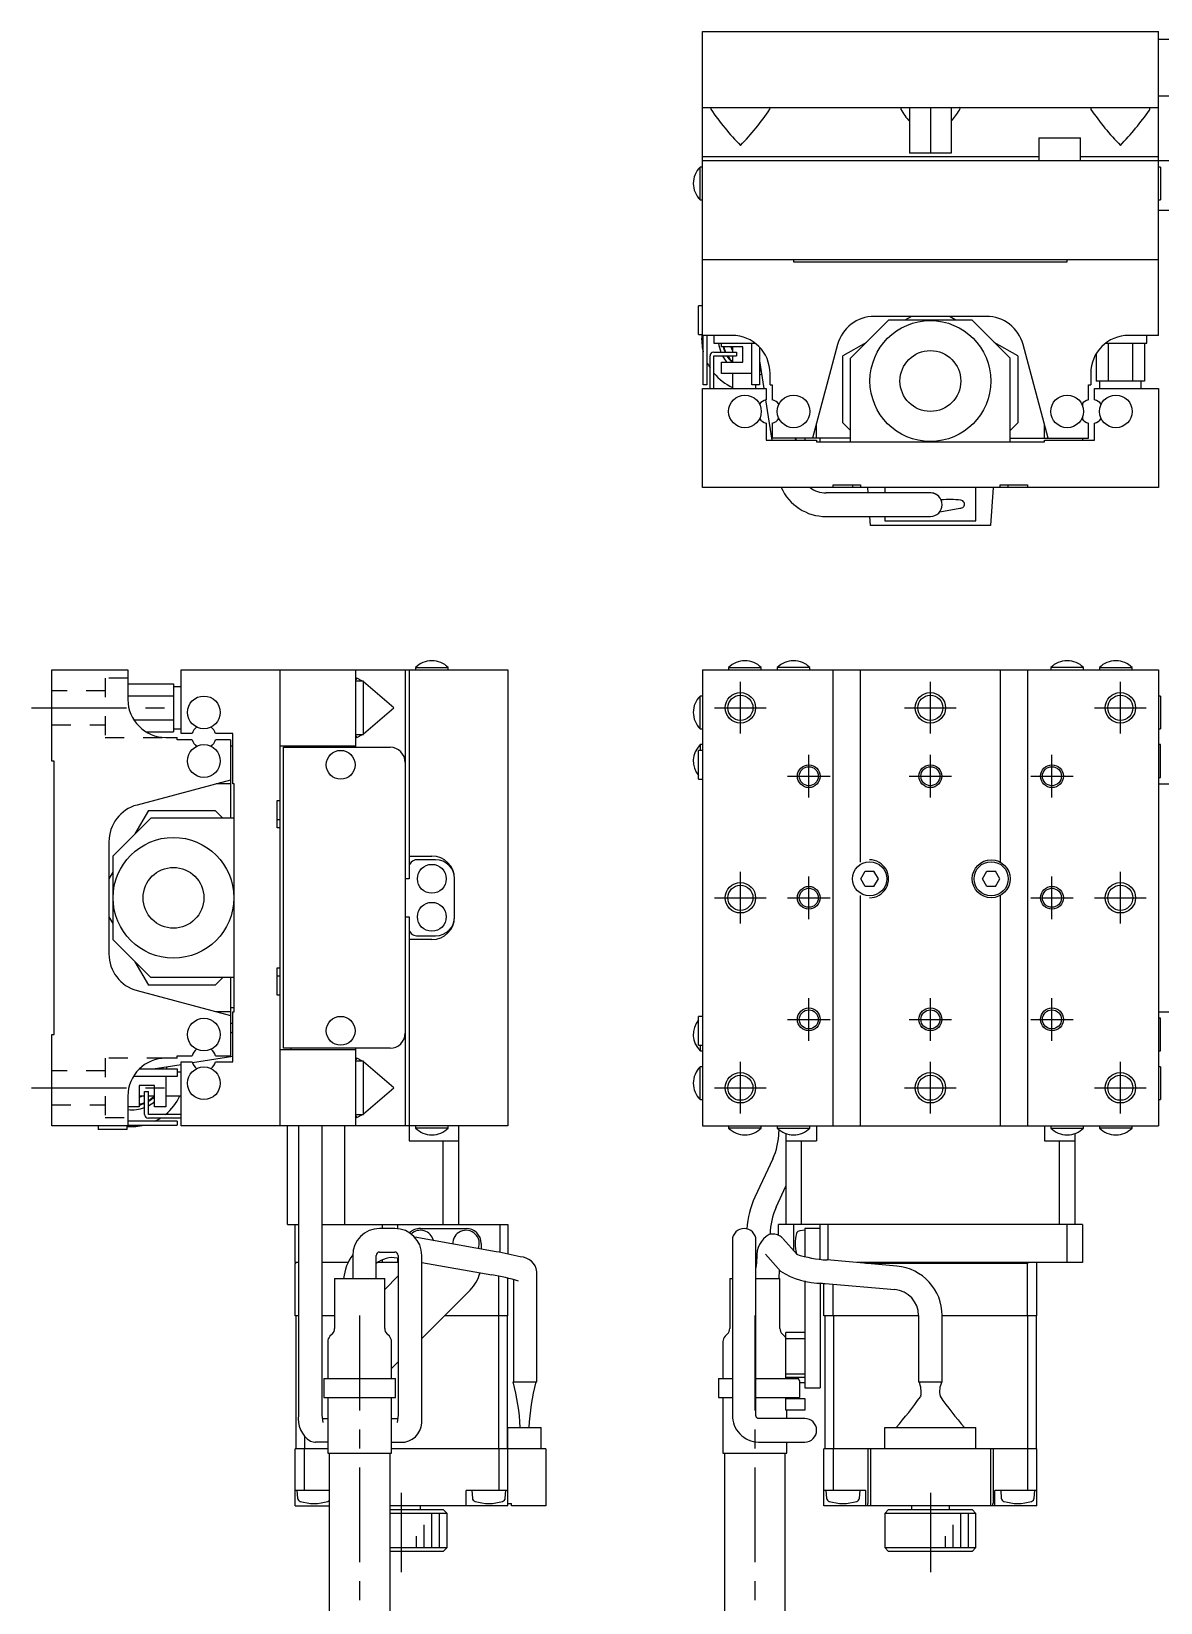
# Model space of a CAD drawing. Extents: x -257 to 411, y 17 to 424.
# Drawn here: x -256.9 to -108.3, y 217.4 to 424.2 of the extents above; entities that cross this region are included whole.
import ezdxf

# ---------------------------------------------------------------- set-up
doc = ezdxf.new("R2010")
doc.units = 0
doc.header["$LTSCALE"] = 10
doc.linetypes.add('CENTER', pattern=[2, 1.25, -0.25, 0.25, -0.25])
doc.linetypes.add('DOT', pattern=[0.5, 0.25, -0.25])
doc.layers.add('1', color=7, linetype='CONTINUOUS')

msp = doc.modelspace()

# ---------------------------------------------------------------- linework, layer by layer
at = {"layer": '1', "color": 7, "linetype": 'CONTINUOUS'}
for p, q in [((-168.556503, 424.184934), (-108.556503, 424.184934)), ((-168.556503, 384.184934), (-168.556503, 424.184934)), ((-108.556503, 384.184934), (-108.556503, 424.184934)), ((-108.556503, 423.184934), (-95.556503, 423.184934)), ((-95.556503, 415.684934), (-108.556503, 415.684934)), ((-168.556503, 414.184934), (-108.556503, 414.184934)), ((-167.298161, 414.184934), (-167.456503, 414.062412)), ((-167.456503, 414.062412), (-167.434673, 413.950855)), ((-159.656503, 414.062413), (-159.814846, 414.184934)), ((-159.683833, 413.93505), (-159.656657, 414.054498)), ((-159.656657, 414.054498), (-159.656503, 414.062413)), ((-142.298161, 414.184934), (-142.456503, 414.062417)), ((-142.456503, 414.062417), (-142.426486, 413.927749)), ((-141.306503, 414.184934), (-141.306503, 408.184934)), ((-138.556503, 414.184934), (-138.556503, 408.184934)), ((-135.806503, 414.184934), (-135.806503, 408.184934)), ((-134.656503, 414.062416), (-134.814846, 414.184934)), ((-134.727484, 413.833793), (-134.673224, 413.966798)), ((-134.673224, 413.966798), (-134.656503, 414.062416)), ((-117.298161, 414.184934), (-117.456503, 414.062417)), ((-117.456503, 414.062417), (-117.426365, 413.927454)), ((-109.656503, 414.062416), (-109.814846, 414.184934)), ((-109.727484, 413.833793), (-109.673224, 413.966798)), ((-109.673224, 413.966798), (-109.656503, 414.062416)), ((-124.306503, 410.184935), (-118.806503, 410.184935)), ((-124.306503, 410.184935), (-124.306503, 407.184935)), ((-118.806503, 407.184935), (-118.806503, 410.184935)), ((-124.306503, 407.684934), (-168.556503, 407.684934)), ((-135.806503, 408.184934), (-141.306503, 408.184934)), ((-108.556503, 407.684934), (-118.806503, 407.684934)), ((-168.848751, 402.034935), (-168.848751, 406.334935)), ((-168.556503, 406.334935), (-168.848751, 406.334935)), ((-168.556503, 407.184934), (-106.556503, 407.184934)), ((-108.264256, 406.334935), (-108.556503, 406.334935)), ((-108.264256, 406.334935), (-108.264256, 402.034935)), ((-168.848751, 402.034935), (-168.556503, 402.034935)), ((-108.556503, 402.034935), (-108.264256, 402.034935)), ((-108.556503, 400.684934), (-95.556503, 400.684934)), ((-168.556503, 394.18503), (-108.556503, 394.18491)), ((-156.556503, 394.184934), (-156.556503, 393.884934)), ((-156.556503, 393.884934), (-120.556503, 393.884934)), ((-120.556503, 393.884934), (-120.556503, 394.184934)), ((-169.056503, 384.284934), (-169.056503, 388.084934)), ((-168.556503, 388.084934), (-169.056503, 388.084934)), ((-131.180325, 386.684934), (-145.932681, 386.684934)), ((-141.056503, 386.684934), (-141.922529, 386.184934)), ((-135.190478, 386.184934), (-136.056503, 386.684934)), ((-144.056503, 386.184934), (-149.056503, 381.184934)), ((-133.056503, 386.184934), (-144.056503, 386.184934)), ((-128.056503, 381.184934), (-133.056503, 386.184934)), ((-169.056503, 384.284934), (-168.556503, 384.284934)), ((-164.656503, 384.184934), (-168.556503, 384.184934)), ((-168.456503, 377.684934), (-168.456503, 384.184934)), ((-167.956503, 384.184934), (-167.956503, 377.684934)), ((-167.056503, 384.184934), (-167.056503, 383.184934)), ((-167.056503, 383.184934), (-161.656503, 383.184934)), ((-166.056503, 382.684934), (-166.056503, 383.184934)), ((-163.256503, 382.684934), (-166.056503, 382.684934)), ((-164.612071, 382.684934), (-164.612071, 381.984934)), ((-163.256503, 380.684934), (-163.256503, 382.684934)), ((-162.056503, 377.684934), (-162.056503, 383.184934)), ((-161.056503, 382.654804), (-161.056503, 377.684934)), ((-150.76231, 382.979029), (-154.056503, 370.684934)), ((-146.971567, 383.269871), (-150.056503, 381.488782)), ((-127.056503, 381.488782), (-130.14144, 383.269871)), ((-123.056503, 370.684934), (-126.350696, 382.979029)), ((-115.456503, 383.184934), (-110.056503, 383.184934)), ((-115.144217, 383.184934), (-115.144217, 378.184934)), ((-108.556503, 384.184934), (-112.456503, 384.184934)), ((-111.96879, 383.184934), (-111.96879, 378.184934)), ((-110.381077, 383.184934), (-110.381077, 378.184934)), ((-110.056503, 383.184934), (-110.056503, 384.184934)), ((-167.556503, 377.184934), (-167.556503, 381.484934)), ((-167.056503, 381.984934), (-164.056503, 381.984934)), ((-167.056503, 381.484934), (-164.056503, 381.484934)), ((-167.056503, 377.184934), (-167.056503, 381.484934)), ((-166.056503, 379.184934), (-166.056503, 380.684934)), ((-166.056503, 380.684934), (-163.256503, 380.684934)), ((-164.612071, 381.484934), (-164.612071, 380.684934)), ((-164.056503, 381.984934), (-164.056503, 381.484934)), ((-161.056504, 380.845977), (-160.476651, 377.184934)), ((-150.056503, 372.684934), (-150.056503, 381.488782)), ((-149.056503, 370.184934), (-149.056503, 381.184934)), ((-128.056503, 370.184934), (-128.056503, 381.184934)), ((-127.056503, 381.488782), (-127.056503, 372.684934)), ((-116.73193, 381.775875), (-116.73193, 378.184934)), ((-162.056503, 379.184934), (-166.056503, 379.184934)), ((-164.612071, 379.184934), (-164.612071, 377.184934)), ((-159.656503, 377.684934), (-159.656503, 379.184934)), ((-117.456503, 379.184934), (-117.456503, 377.684934)), ((-168.556503, 377.184934), (-160.156503, 377.184934)), ((-168.556503, 364.184934), (-168.556503, 377.184934)), ((-167.956503, 377.684934), (-168.456503, 377.684934)), ((-161.056503, 377.684934), (-162.056503, 377.684934)), ((-161.512071, 377.184934), (-161.512071, 377.684934)), ((-160.156503, 377.184934), (-160.156503, 375.721214)), ((-159.656503, 377.684934), (-159.356503, 377.684934)), ((-159.356503, 377.684934), (-159.356503, 375.721214)), ((-117.756503, 377.684934), (-117.456503, 377.684934)), ((-117.756503, 375.721214), (-117.756503, 377.684934)), ((-116.956503, 377.184934), (-108.556503, 377.184935)), ((-116.956503, 375.721214), (-116.956503, 377.184934)), ((-110.381077, 378.184934), (-116.73193, 378.184934)), ((-116.306503, 378.184934), (-116.306503, 377.184934)), ((-110.806503, 377.184934), (-110.806503, 378.184934)), ((-108.556503, 377.184935), (-108.556503, 364.184935)), ((-160.24094, 375.696713), (-159.399637, 370.384934)), ((-118.556503, 375.22424), (-118.556503, 374.973921)), ((-160.156503, 372.648654), (-160.156503, 370.384934)), ((-159.356503, 372.648654), (-159.356503, 370.684934)), ((-153.556503, 370.684934), (-153.556503, 372.55096)), ((-150.056503, 372.684934), (-149.056503, 371.684934)), ((-128.056503, 371.684934), (-127.056503, 372.684934)), ((-123.556503, 370.684934), (-123.556503, 372.55096)), ((-118.556503, 373.395947), (-118.556503, 373.145629)), ((-117.756503, 370.684934), (-117.756503, 372.648654)), ((-116.956503, 370.384934), (-116.956503, 372.648654)), ((-160.156503, 370.384934), (-153.556503, 370.384934)), ((-149.056503, 370.684934), (-159.356503, 370.684934)), ((-156.28426, 370.531821), (-156.30851, 370.684934)), ((-155.056503, 370.684934), (-155.056503, 370.384934)), ((-153.556503, 370.384934), (-153.556503, 370.184934)), ((-153.556503, 370.184934), (-123.556503, 370.184934)), ((-153.056503, 370.184934), (-153.056503, 370.684934)), ((-128.056503, 370.684934), (-117.756503, 370.684934)), ((-123.556503, 370.184934), (-123.556503, 370.384934)), ((-123.556503, 370.384934), (-116.956503, 370.384934)), ((-118.556503, 370.684934), (-118.556503, 370.384934)), ((-108.556503, 364.184934), (-168.556503, 364.184934)), ((-151.356503, 364.534934), (-147.756503, 364.534934)), ((-151.356503, 364.184934), (-151.356503, 364.534934)), ((-148.806503, 364.534934), (-148.806503, 364.184934)), ((-147.756503, 364.534934), (-147.756503, 364.184934)), ((-146.755806, 363.459934), (-146.806503, 364.184934)), ((-144.556503, 364.184934), (-144.556503, 363.459934)), ((-132.556503, 359.784934), (-132.556503, 364.184934)), ((-130.306503, 364.184934), (-130.656137, 359.184934)), ((-129.356503, 364.534934), (-125.756503, 364.534934)), ((-129.356503, 364.184934), (-129.356503, 364.534934)), ((-128.306503, 364.184934), (-128.306503, 364.534934)), ((-125.756503, 364.534934), (-125.756503, 364.184934)), ((-138.556503, 363.459934), (-152.286709, 363.459934)), ((-152.286709, 360.359934), (-138.556503, 360.359934)), ((-146.456869, 359.184934), (-146.539033, 360.359934)), ((-144.556503, 360.359934), (-144.556503, 359.784934)), ((-144.556503, 359.784934), (-132.556503, 359.784934)), ((-137.324695, 360.976555), (-134.668094, 361.465334)), ((-130.656137, 359.184934), (-146.456869, 359.184934)), ((-254.15919, 328.182681), (-254.15919, 340.182681)), ((-254.15919, 340.182681), (-244.15919, 340.182681)), ((-244.15919, 340.182681), (-244.15919, 336.282681)), ((-237.15919, 340.182681), (-194.15919, 340.182684)), ((-237.15919, 331.782681), (-237.15919, 340.182681)), ((-224.15919, 340.182682), (-224.15919, 280.182682)), ((-214.15919, 329.982682), (-214.15919, 340.182682)), ((-214.036667, 339.082682), (-214.15919, 338.924339)), ((-213.287867, 338.682769), (-214.036667, 339.082682)), ((-207.65919, 340.182682), (-207.65919, 280.182682)), ((-207.15919, 340.182682), (-207.15919, 312.682682)), ((-206.30919, 340.474929), (-202.00919, 340.474929)), ((-206.30919, 340.474929), (-206.30919, 340.182682)), ((-202.00919, 340.182682), (-202.00919, 340.474929)), ((-194.15919, 340.182682), (-194.15919, 280.182682)), ((-168.556503, 340.182682), (-108.556503, 340.182682)), ((-168.556503, 340.182682), (-168.556503, 280.182682)), ((-165.106503, 340.474929), (-165.106503, 340.182682)), ((-165.106503, 340.474929), (-160.806503, 340.474929)), ((-160.806503, 340.182682), (-160.806503, 340.474929)), ((-158.706503, 340.474929), (-158.706503, 340.182682)), ((-154.406503, 340.474929), (-158.706503, 340.474929)), ((-154.406503, 340.182682), (-154.406503, 340.474929)), ((-151.356503, 280.182682), (-151.356503, 340.182682)), ((-147.756503, 314.875853), (-147.756503, 340.182682)), ((-129.356503, 340.182682), (-129.356503, 314.875853)), ((-125.756503, 340.182682), (-125.756503, 280.182682)), ((-122.706503, 340.474929), (-122.706503, 340.182682)), ((-118.406503, 340.474929), (-122.706503, 340.474929)), ((-118.406503, 340.182682), (-118.406503, 340.474929)), ((-116.306503, 340.474929), (-116.306503, 340.182682)), ((-116.306503, 340.474929), (-112.006503, 340.474929)), ((-112.006503, 340.182682), (-112.006503, 340.474929)), ((-108.556503, 340.182682), (-108.556503, 280.182682)), ((-244.15919, 338.358108), (-238.15919, 338.358108)), ((-238.15919, 338.358108), (-238.15919, 332.007255)), ((-237.15919, 337.932681), (-238.15919, 337.932681)), ((-213.15919, 338.682682), (-214.15919, 338.682682)), ((-209.15919, 335.182682), (-213.15952, 338.588805)), ((-213.15919, 331.682682), (-213.15919, 338.682682)), ((-244.15919, 336.770395), (-238.15919, 336.770395)), ((-213.159428, 331.776627), (-209.15919, 335.182682)), ((-168.556503, 336.732682), (-168.848751, 336.732682)), ((-168.848751, 332.432682), (-168.848751, 336.732682)), ((-108.264256, 336.732682), (-108.556503, 336.732682)), ((-108.264256, 336.732682), (-108.264256, 332.432682)), ((-243.375136, 333.594968), (-238.15919, 333.594968)), ((-241.750131, 332.007255), (-238.15919, 332.007255)), ((-239.15919, 331.282681), (-237.65919, 331.282681)), ((-238.15919, 332.432681), (-237.15919, 332.432681)), ((-237.65919, 330.982681), (-237.65919, 331.282681)), ((-235.69547, 330.982681), (-237.65919, 330.982681)), ((-235.69547, 331.782682), (-237.15919, 331.782681)), ((-230.35919, 331.782682), (-232.62291, 331.782682)), ((-230.65919, 330.982681), (-232.62291, 330.982681)), ((-230.65919, 330.982681), (-230.65919, 320.682682)), ((-230.35919, 325.182682), (-230.35919, 331.782682)), ((-214.15919, 331.682682), (-213.15919, 331.682682)), ((-214.15919, 331.441024), (-214.036668, 331.282682)), ((-214.036668, 331.282682), (-213.287759, 331.682672)), ((-168.848751, 332.432682), (-168.556503, 332.432682)), ((-108.556503, 332.432682), (-108.264256, 332.432682)), ((-235.198496, 330.182681), (-234.948177, 330.182681)), ((-233.370203, 330.182681), (-233.119885, 330.182681)), ((-230.65919, 330.182681), (-230.35919, 330.182681)), ((-224.15919, 330.182682), (-214.15919, 330.182682)), ((-223.65919, 290.382682), (-223.65919, 329.982682)), ((-223.65919, 329.982682), (-209.65919, 329.982682)), ((-222.65919, 329.982682), (-222.65919, 330.182682)), ((-169.056503, 325.782682), (-169.056503, 329.582682)), ((-168.556503, 329.582682), (-169.056503, 329.582682)), ((-168.848751, 330.332681), (-168.848751, 329.582682)), ((-168.556503, 330.332681), (-168.848751, 330.332681)), ((-108.264256, 330.332681), (-108.556503, 330.332681)), ((-108.264256, 326.032681), (-108.264256, 330.332681)), ((-253.85919, 328.182681), (-254.15919, 328.182681)), ((-253.85919, 292.182681), (-253.85919, 328.182681)), ((-230.65919, 325.682681), (-242.953285, 322.388489)), ((-230.65919, 325.182681), (-232.525216, 325.182681)), ((-230.15919, 325.182682), (-230.35919, 325.182682)), ((-230.15919, 295.182682), (-230.15919, 325.182682)), ((-169.056503, 325.782682), (-168.556503, 325.782682)), ((-108.556503, 326.032681), (-108.264256, 326.032681)), ((-108.556503, 325.182681), (-106.556503, 325.182681)), ((-224.50919, 322.982682), (-224.15919, 322.982682)), ((-224.50919, 319.382682), (-224.50919, 322.982682)), ((-241.15919, 320.682681), (-246.15919, 315.682681)), ((-241.463038, 321.682681), (-243.244127, 318.597745)), ((-241.463038, 321.682681), (-232.65919, 321.682681)), ((-230.15919, 320.682682), (-241.15919, 320.682681)), ((-231.65919, 320.682682), (-232.65919, 321.682681)), ((-224.15919, 320.432682), (-224.50919, 320.432682)), ((-224.15919, 319.382682), (-224.50919, 319.382682)), ((-246.65919, 317.558859), (-246.65919, 302.806504)), ((-246.15919, 315.682681), (-246.15919, 304.682681)), ((-207.15919, 315.682682), (-204.15919, 315.682682)), ((-203.65919, 315.182682), (-206.15919, 315.182682)), ((-246.15919, 313.548707), (-246.65919, 312.682681)), ((-207.15919, 312.682682), (-207.65919, 312.682682)), ((-201.15919, 307.682682), (-201.15919, 312.682682)), ((-147.711204, 312.682682), (-147.133853, 313.682682)), ((-147.133853, 311.682682), (-147.711204, 312.682682)), ((-147.133853, 313.682682), (-145.979153, 313.682682)), ((-145.401803, 312.682682), (-145.979153, 313.682682)), ((-145.979153, 311.682682), (-145.401803, 312.682682)), ((-131.711204, 312.682682), (-131.133853, 313.682682)), ((-131.133853, 311.682682), (-131.711204, 312.682682)), ((-131.133853, 313.682682), (-129.979153, 313.682682)), ((-129.401803, 312.682682), (-129.979153, 313.682682)), ((-129.979153, 311.682682), (-129.401803, 312.682682)), ((-147.756503, 280.182682), (-147.756503, 310.48951)), ((-145.979153, 311.682682), (-147.133853, 311.682682)), ((-129.979153, 311.682682), (-131.133853, 311.682682)), ((-129.356503, 310.48951), (-129.356503, 280.182682)), ((-246.65919, 307.682681), (-246.15919, 306.816656)), ((-207.65919, 307.682682), (-207.15919, 307.682682)), ((-207.15919, 307.682682), (-207.15919, 278.182682)), ((-246.15919, 304.682681), (-241.15919, 299.682681)), ((-204.15919, 304.682682), (-207.15919, 304.682682)), ((-206.15919, 305.182682), (-203.65919, 305.182682)), ((-243.244127, 301.767618), (-241.463038, 298.682681)), ((-224.50919, 300.982682), (-224.15919, 300.982682)), ((-224.50919, 297.382682), (-224.50919, 300.982682)), ((-224.50919, 299.932682), (-224.15919, 299.932682)), ((-242.953285, 297.976874), (-230.65919, 294.682681)), ((-232.65919, 298.682681), (-241.463038, 298.682681)), ((-230.15919, 299.682682), (-241.15919, 299.682681)), ((-232.65919, 298.682681), (-231.65919, 299.682682)), ((-230.65919, 299.682682), (-230.65919, 289.382681)), ((-230.15919, 295.682681), (-230.65919, 295.682681)), ((-224.15919, 297.382682), (-224.50919, 297.382682)), ((-230.65919, 295.182681), (-232.525216, 295.182681)), ((-230.65919, 293.682681), (-230.35919, 293.682681)), ((-230.35919, 288.582682), (-230.35919, 295.182682)), ((-230.35919, 295.182682), (-230.15919, 295.182682)), ((-169.056503, 290.782682), (-169.056503, 294.582682)), ((-168.556503, 294.582682), (-169.056503, 294.582682)), ((-108.556503, 295.182681), (-106.556503, 295.182681)), ((-108.264256, 294.332681), (-108.556503, 294.332681)), ((-108.264256, 290.032681), (-108.264256, 294.332681)), ((-254.15919, 280.182681), (-254.15919, 292.182681)), ((-254.15919, 292.182681), (-253.85919, 292.182681)), ((-230.506077, 292.454925), (-230.65919, 292.430675)), ((-214.15919, 290.182682), (-224.15919, 290.182682)), ((-209.65919, 290.382682), (-223.65919, 290.382682)), ((-222.65919, 290.182682), (-222.65919, 290.382682)), ((-214.15919, 280.182682), (-214.15919, 290.382682)), ((-169.056503, 290.782682), (-168.556503, 290.782682)), ((-168.848751, 290.782682), (-168.848751, 290.032681)), ((-168.848751, 290.032681), (-168.556503, 290.032681)), ((-108.556503, 290.032681), (-108.264256, 290.032681)), ((-242.62906, 287.682682), (-237.65919, 287.682682)), ((-240.820233, 287.682682), (-237.15919, 288.262533)), ((-237.65919, 289.082681), (-239.15919, 289.082681)), ((-237.65919, 289.382681), (-235.69547, 289.382681)), ((-237.65919, 289.082681), (-237.65919, 289.382681)), ((-237.65919, 287.682681), (-237.65919, 286.682681)), ((-237.15919, 288.582681), (-235.69547, 288.582682)), ((-237.15919, 280.182681), (-237.15919, 288.582681)), ((-235.670969, 288.498245), (-230.35919, 289.339548)), ((-232.62291, 289.382681), (-230.65919, 289.382681)), ((-232.62291, 288.582682), (-230.35919, 288.582682)), ((-214.036672, 289.082682), (-214.15919, 288.924339)), ((-213.15919, 288.682682), (-214.15919, 288.682682)), ((-213.288013, 288.682873), (-214.036672, 289.082682)), ((-209.15919, 285.182682), (-213.15944, 288.588745)), ((-213.15919, 281.682682), (-213.15919, 288.682682)), ((-168.556503, 287.932682), (-168.848751, 287.932682)), ((-168.848751, 283.632682), (-168.848751, 287.932682)), ((-108.264256, 287.932682), (-108.556503, 287.932682)), ((-108.264256, 287.932682), (-108.264256, 283.632682)), ((-237.65919, 286.682681), (-243.429977, 286.682681)), ((-240.65919, 285.482681), (-242.65919, 285.482681)), ((-242.65919, 285.482681), (-242.65919, 282.682681)), ((-240.65919, 282.682681), (-240.65919, 285.482681)), ((-239.15919, 286.682681), (-239.15919, 282.682681)), ((-237.15919, 287.227114), (-237.65919, 287.227114)), ((-244.15919, 284.082681), (-244.15919, 280.182681)), ((-242.65919, 284.127114), (-241.95919, 284.127114)), ((-241.95919, 284.682681), (-241.45919, 284.682681)), ((-241.95919, 281.682681), (-241.95919, 284.682681)), ((-241.45919, 281.682681), (-241.45919, 284.682681)), ((-241.45919, 284.127114), (-240.65919, 284.127114)), ((-239.15919, 284.127114), (-237.15919, 284.127114)), ((-213.159409, 281.776641), (-209.15919, 285.182682)), ((-168.848751, 283.632682), (-168.556503, 283.632682)), ((-108.556503, 283.632682), (-108.264256, 283.632682)), ((-242.65919, 282.682681), (-244.15919, 282.682681)), ((-237.15919, 281.682681), (-241.45919, 281.682681)), ((-237.15919, 281.182681), (-241.45919, 281.182681)), ((-239.15919, 282.682681), (-240.65919, 282.682681)), ((-214.15919, 281.682682), (-213.15919, 281.682682)), ((-214.15919, 281.441024), (-214.036672, 281.282682)), ((-214.036672, 281.282682), (-213.287985, 281.68251)), ((-244.15919, 280.182681), (-254.15919, 280.182681)), ((-248.05919, 280.182681), (-248.05919, 279.682681)), ((-244.25919, 279.682681), (-248.05919, 279.682681)), ((-244.25919, 279.682681), (-244.25919, 280.182681)), ((-237.65919, 280.782681), (-244.15919, 280.782681)), ((-244.15919, 280.282681), (-237.65919, 280.282681)), ((-237.65919, 280.782681), (-237.65919, 280.282681)), ((-194.15919, 280.182684), (-237.15919, 280.182681)), ((-223.15919, 267.182682), (-223.15919, 280.182682)), ((-221.70919, 280.182682), (-221.70919, 242.119604)), ((-218.60919, 242.119604), (-218.60919, 280.182682)), ((-215.65919, 280.182682), (-215.65919, 267.182682)), ((-206.30919, 280.182682), (-206.30919, 279.890434)), ((-202.00919, 279.890434), (-206.30919, 279.890434)), ((-202.00919, 279.890434), (-202.00919, 280.182682)), ((-200.65919, 280.182682), (-200.65919, 267.182682)), ((-168.556503, 280.182682), (-108.556503, 280.182682)), ((-165.106503, 280.182682), (-165.106503, 279.890434)), ((-160.806503, 279.890434), (-165.106503, 279.890434)), ((-160.806503, 279.890434), (-160.806503, 280.182682)), ((-158.706503, 280.182682), (-158.706503, 279.890434)), ((-158.706503, 279.890434), (-154.406503, 279.890434)), ((-158.506503, 279.702879), (-158.506503, 279.399628)), ((-157.556503, 279.154255), (-157.556503, 267.182682)), ((-154.406503, 279.890434), (-154.406503, 280.182682)), ((-153.556503, 280.182682), (-153.556503, 278.182682)), ((-123.556503, 280.182682), (-123.556503, 278.182682)), ((-122.706503, 280.182682), (-122.706503, 279.890434)), ((-122.706503, 279.890434), (-118.406503, 279.890434)), ((-119.556503, 279.154255), (-119.556503, 267.182682)), ((-118.406503, 279.890434), (-118.406503, 280.182682)), ((-116.306503, 280.182682), (-116.306503, 279.890434)), ((-112.006503, 279.890434), (-116.306503, 279.890434)), ((-112.006503, 279.890434), (-112.006503, 280.182682)), ((-207.15919, 278.182682), (-200.65919, 278.182682)), ((-202.65919, 267.182682), (-202.65919, 278.182682)), ((-157.556503, 278.182682), (-153.556503, 278.182682)), ((-155.556503, 278.182682), (-155.556503, 267.182682)), ((-123.556503, 278.182682), (-119.556503, 278.182682)), ((-121.556503, 267.182682), (-121.556503, 278.182682)), ((-159.298203, 275.828504), (-161.650541, 270.783898)), ((-158.840987, 269.473781), (-157.556503, 272.228365)), ((-223.15919, 267.182682), (-221.70919, 267.182682)), ((-222.15919, 262.182682), (-222.15919, 267.182682)), ((-218.60919, 267.182682), (-194.15919, 267.182682)), ((-210.65919, 266.669604), (-210.65919, 267.182682)), ((-208.65919, 267.182682), (-208.65919, 266.650301)), ((-195.15919, 263.507646), (-195.15919, 267.182682)), ((-194.15919, 267.182682), (-194.15919, 263.308121)), ((-158.556503, 265.786316), (-158.556503, 267.182682)), ((-118.556503, 267.182682), (-158.556503, 267.182682)), ((-156.556503, 267.182682), (-156.556503, 263.764255)), ((-153.056503, 262.621583), (-153.056503, 267.182682)), ((-152.056503, 267.182682), (-152.056503, 262.519699)), ((-120.556503, 262.182682), (-120.556503, 267.182682)), ((-118.556503, 267.182682), (-118.556503, 262.182682)), ((-209.028888, 266.669604), (-211.028888, 266.669604)), ((-195.713926, 263.609695), (-206.413241, 265.519789)), ((-205.65919, 266.682682), (-199.65919, 266.682682)), ((-197.65919, 264.682682), (-197.65919, 263.956973)), ((-164.612071, 265.119604), (-164.612071, 242.119604)), ((-161.512071, 242.119604), (-161.512071, 265.119604)), ((-159.589363, 265.901685), (-159.762659, 265.855993)), ((-159.632686, 265.891483), (-159.632686, 265.902657)), ((-159.410349, 265.928841), (-159.589363, 265.901685)), ((-159.227571, 265.936486), (-159.410349, 265.928841)), ((-159.04312, 265.923887), (-159.227571, 265.936486)), ((-158.859284, 265.890591), (-159.04312, 265.923887)), ((-158.678597, 265.836523), (-158.859284, 265.890591)), ((-158.503785, 265.762127), (-158.678597, 265.836523)), ((-158.337691, 265.668537), (-158.503785, 265.762127)), ((-158.19841, 265.569867), (-158.337691, 265.668537)), ((-158.069108, 265.45841), (-158.19841, 265.569867)), ((-157.990142, 265.379073), (-158.069108, 265.45841)), ((-157.953878, 265.339323), (-157.978126, 265.366147)), ((-156.096799, 263.246094), (-157.953878, 265.339323)), ((-155.056503, 266.432682), (-155.739291, 266.372945)), ((-153.056503, 266.682682), (-155.056503, 266.682682)), ((-155.056503, 266.682682), (-155.056503, 262.94832)), ((-214.578888, 263.119604), (-214.578888, 260.096895)), ((-211.478888, 260.096895), (-211.478888, 263.119604)), ((-211.028888, 263.569604), (-209.028888, 263.569604)), ((-208.732316, 262.784789), (-208.578888, 262.757398)), ((-208.65919, 262.771734), (-208.65919, 262.182682)), ((-208.578888, 263.119604), (-208.578888, 242.119604)), ((-205.478888, 242.119604), (-205.478888, 263.119604)), ((-160.272809, 263.282005), (-158.297189, 261.05516)), ((-222.05919, 262.182682), (-222.15919, 262.082682)), ((-221.70919, 262.182682), (-222.15919, 262.182682)), ((-222.15919, 255.182682), (-222.15919, 262.082682)), ((-215.18311, 262.182682), (-218.60919, 262.182682)), ((-208.578888, 262.182682), (-211.301522, 262.182682)), ((-210.65919, 262.182682), (-210.65919, 262.553434)), ((-205.478888, 262.203971), (-196.258739, 260.557945)), ((-190.33419, 246.482682), (-190.33419, 260.983919)), ((-158.472993, 260.097005), (-158.425057, 261.199612)), ((-142.985633, 261.726101), (-152.151617, 262.528021)), ((-118.556503, 262.182682), (-148.204373, 262.182682)), ((-125.756503, 262.082682), (-147.061368, 262.082682)), ((-125.656503, 262.182682), (-125.756503, 262.082682)), ((-125.756503, 255.182682), (-125.756503, 262.082682)), ((-124.556503, 255.182682), (-124.556503, 262.182682)), ((-216.95919, 260.096895), (-210.35919, 260.096895)), ((-216.95919, 260.096895), (-216.95919, 253.511109)), ((-210.35919, 258.639536), (-208.578888, 260.419838)), ((-210.35919, 253.511109), (-210.35919, 260.096895)), ((-199.123656, 258.561361), (-205.478888, 252.206129)), ((-195.35919, 255.182682), (-195.35919, 260.389177)), ((-194.15919, 255.182682), (-194.15919, 260.133793)), ((-193.43419, 259.954157), (-193.43419, 246.482682)), ((-164.956503, 260.096895), (-164.612071, 260.096895)), ((-164.956503, 260.096895), (-164.956503, 253.511109)), ((-161.512071, 260.096895), (-158.356503, 260.096895)), ((-158.356503, 253.511109), (-158.356503, 260.096895)), ((-155.056503, 259.786823), (-155.056503, 245.682682)), ((-153.056503, 259.500856), (-153.056503, 245.682682)), ((-152.767473, 259.471926), (-152.494698, 259.446278)), ((-152.556503, 255.182682), (-152.556503, 259.452089)), ((-152.494698, 259.446278), (-152.4218, 259.439817)), ((-152.4218, 259.439817), (-143.255816, 258.637897)), ((-151.356503, 255.182682), (-151.356503, 259.346616)), ((-221.70919, 255.182682), (-222.15919, 255.182682)), ((-222.05919, 255.182682), (-222.05919, 237.682682)), ((-216.95919, 255.182682), (-218.60919, 255.182682)), ((-194.15919, 255.182682), (-202.502336, 255.182682)), ((-195.400611, 255.182682), (-195.400611, 237.682682)), ((-194.25919, 255.182682), (-194.25919, 237.682682)), ((-140.106503, 255.182682), (-152.556503, 255.182682)), ((-152.456503, 255.182682), (-152.456503, 237.682682)), ((-151.315082, 255.182682), (-151.315082, 237.682682)), ((-140.106503, 255.201026), (-140.106503, 246.482682)), ((-137.006503, 246.482682), (-137.006503, 255.201026)), ((-124.556503, 255.182682), (-137.006503, 255.182682)), ((-125.797925, 255.182682), (-125.797925, 237.682682)), ((-124.656503, 255.182682), (-124.656503, 237.682682)), ((-217.252083, 252.804002), (-217.566297, 252.489788)), ((-209.752083, 252.489788), (-210.066297, 252.804002)), ((-165.249397, 252.804002), (-165.56361, 252.489788)), ((-157.749397, 252.489788), (-158.06361, 252.804002)), ((-155.056503, 252.982682), (-157.556503, 252.982682)), ((-157.556503, 246.932682), (-157.556503, 252.982682)), ((-217.85919, 251.782682), (-217.85919, 246.932682)), ((-209.45919, 246.932682), (-209.45919, 251.782682)), ((-165.856503, 251.782682), (-165.856503, 246.932682)), ((-155.056503, 252.165437), (-157.556503, 252.165437)), ((-208.578888, 249.106129), (-209.45919, 248.225827)), ((-218.35919, 246.932682), (-208.95919, 246.932682)), ((-218.35919, 246.932682), (-218.35919, 244.432682)), ((-208.95919, 244.432682), (-208.95919, 246.932682)), ((-193.45919, 246.482682), (-190.33419, 246.482682)), ((-166.456503, 246.932682), (-164.612071, 246.932682)), ((-166.456503, 246.932682), (-166.456503, 244.432682)), ((-161.512071, 246.932682), (-155.901779, 246.932682)), ((-155.056503, 247.498003), (-157.556503, 247.498003)), ((-155.056503, 247.082682), (-157.556503, 247.082682)), ((-157.486503, 246.932682), (-157.486503, 247.082682)), ((-155.786503, 246.627557), (-155.901779, 246.932682)), ((-155.786503, 246.627557), (-155.786503, 244.432682)), ((-155.786503, 246.382682), (-155.056503, 246.382682)), ((-140.106503, 246.482682), (-137.006503, 246.482682)), ((-218.35919, 244.432682), (-208.95919, 244.432682)), ((-217.85919, 244.432682), (-217.85919, 237.096895)), ((-209.45919, 237.096895), (-209.45919, 244.432682)), ((-166.456503, 244.432682), (-164.612071, 244.432682)), ((-165.856503, 244.432682), (-165.856503, 237.096895)), ((-161.512071, 244.432682), (-155.786503, 244.432682)), ((-157.556503, 242.782682), (-157.556503, 244.432682)), ((-157.556503, 244.282682), (-155.056503, 244.282682)), ((-157.486503, 244.282682), (-157.486503, 244.432682)), ((-156.286503, 244.432682), (-156.286503, 244.282682)), ((-155.056503, 245.682682), (-153.056503, 245.682682)), ((-155.056503, 244.282682), (-155.056503, 242.782682)), ((-139.816269, 244.628923), (-139.85581, 244.536417)), ((-218.474732, 241.16152), (-218.60919, 242.119604)), ((-208.578888, 242.119604), (-208.713345, 241.16152)), ((-161.512048, 242.114406), (-161.512071, 242.119604)), ((-161.511671, 242.098104), (-161.512048, 242.114406)), ((-161.510772, 242.080872), (-161.511671, 242.098104)), ((-161.509355, 242.063653), (-161.510772, 242.080872)), ((-161.507418, 242.046459), (-161.509355, 242.063653)), ((-161.504957, 242.029305), (-161.507418, 242.046459)), ((-161.501968, 242.012206), (-161.504957, 242.029305)), ((-161.498447, 241.995175), (-161.501968, 242.012206)), ((-161.494389, 241.978229), (-161.498447, 241.995175)), ((-161.489787, 241.961381), (-161.494389, 241.978229)), ((-161.484635, 241.944647), (-161.489787, 241.961381)), ((-161.478924, 241.928043), (-161.484635, 241.944647)), ((-161.472646, 241.911585), (-161.478924, 241.928043)), ((-161.46579, 241.895291), (-161.472646, 241.911585)), ((-161.458342, 241.879177), (-161.46579, 241.895291)), ((-155.056503, 242.782682), (-157.556503, 242.782682)), ((-157.456503, 241.669604), (-157.456503, 242.782682)), ((-218.58477, 241.669604), (-217.85919, 241.669604)), ((-209.45919, 241.669604), (-208.601114, 241.669604)), ((-194.15919, 240.482682), (-189.75919, 240.482682)), ((-194.15919, 230.182682), (-194.15919, 240.482682)), ((-189.75919, 237.682682), (-189.75919, 240.482682)), ((-161.450289, 241.863263), (-161.458342, 241.879177)), ((-161.44161, 241.847568), (-161.450289, 241.863263)), ((-161.432286, 241.832113), (-161.44161, 241.847568)), ((-161.42229, 241.816918), (-161.432286, 241.832113)), ((-161.411587, 241.802009), (-161.42229, 241.816918)), ((-161.400138, 241.78741), (-161.411587, 241.802009)), ((-161.387888, 241.773148), (-161.400138, 241.78741)), ((-161.37481, 241.759299), (-161.387888, 241.773148)), ((-161.362339, 241.747283), (-161.37481, 241.759299)), ((-161.349139, 241.735718), (-161.362339, 241.747283)), ((-161.335138, 241.724649), (-161.349139, 241.735718)), ((-161.320238, 241.714128), (-161.335138, 241.724649)), ((-161.304296, 241.70422), (-161.320238, 241.714128)), ((-161.287101, 241.695014), (-161.304296, 241.70422)), ((-161.268322, 241.686642), (-161.287101, 241.695014)), ((-161.247428, 241.679321), (-161.268322, 241.686642)), ((-161.223484, 241.673458), (-161.247428, 241.679321)), ((-161.194729, 241.669939), (-161.223484, 241.673458)), ((-161.182686, 241.669604), (-161.194729, 241.669939)), ((-155.074684, 241.669604), (-161.182686, 241.669604)), ((-144.556503, 240.482682), (-132.556503, 240.482682)), ((-144.556503, 237.682682), (-144.556503, 240.482682)), ((-132.556503, 237.682682), (-132.556503, 240.482682)), ((-220.917769, 239.268704), (-220.917769, 237.682682)), ((-220.141578, 238.698146), (-219.953483, 238.63478)), ((-219.953483, 238.63478), (-219.763636, 238.593066)), ((-219.763636, 238.593066), (-219.573451, 238.572314)), ((-219.573451, 238.572314), (-219.47515, 238.569604)), ((-217.85919, 238.569604), (-219.47515, 238.569604)), ((-209.45919, 238.569604), (-207.712928, 238.569604)), ((-161.182686, 238.569604), (-155.074684, 238.569604)), ((-157.456503, 237.096895), (-157.456503, 238.569604)), ((-222.15919, 230.182682), (-222.15919, 237.682682)), ((-217.85919, 237.682682), (-222.15919, 237.682682)), ((-220.95919, 237.682682), (-220.95919, 232.182682)), ((-217.85919, 237.096895), (-209.45919, 237.096895)), ((-217.65919, 237.096895), (-217.65919, 152.054552)), ((-209.65919, 152.054552), (-209.65919, 237.096895)), ((-189.15919, 237.682682), (-209.45919, 237.682682)), ((-195.35919, 237.682682), (-195.35919, 232.182682)), ((-189.15919, 237.682682), (-189.15919, 230.182682)), ((-165.856503, 237.096895), (-157.456503, 237.096895)), ((-165.656503, 237.096895), (-165.656503, 152.054552)), ((-157.656503, 152.054552), (-157.656503, 237.096895)), ((-152.556503, 230.182682), (-152.556503, 237.682682)), ((-124.556503, 237.682682), (-152.556503, 237.682682)), ((-151.356503, 237.682682), (-151.356503, 232.182682)), ((-146.806503, 237.682682), (-146.806503, 230.482682)), ((-146.456869, 237.682682), (-146.456869, 230.182682)), ((-130.656137, 237.682682), (-130.656137, 230.182682)), ((-130.306503, 237.682682), (-130.306503, 230.482682)), ((-125.756503, 237.682682), (-125.756503, 232.182682)), ((-124.556503, 230.182682), (-124.556503, 237.682682)), ((-217.65919, 232.182682), (-222.15919, 232.182682)), ((-221.90919, 232.182682), (-221.822989, 231.197402)), ((-199.65919, 230.182682), (-199.65919, 232.182682)), ((-194.15919, 232.182682), (-199.65919, 232.182682)), ((-198.90919, 232.182682), (-198.822989, 231.197402)), ((-194.495391, 231.197402), (-194.40919, 232.182682)), ((-147.056503, 232.182682), (-152.556503, 232.182682)), ((-152.306503, 232.182682), (-152.220303, 231.197402)), ((-147.892704, 231.197402), (-147.806503, 232.182682)), ((-147.056503, 230.182682), (-147.056503, 232.182682)), ((-130.056503, 230.182682), (-130.056503, 232.182682)), ((-124.556503, 232.182682), (-130.056503, 232.182682)), ((-129.306503, 232.182682), (-129.220303, 231.197402)), ((-124.892704, 231.197402), (-124.806503, 232.182682)), ((-222.15919, 230.182682), (-217.65919, 230.182682)), ((-194.15919, 230.182682), (-209.65919, 230.182682)), ((-209.65919, 229.682682), (-202.65919, 229.682682)), ((-205.65919, 229.682682), (-205.65919, 230.182682)), ((-202.15919, 229.182682), (-202.65919, 229.682682)), ((-194.15919, 230.482682), (-193.65919, 230.482682)), ((-193.65919, 230.182682), (-193.65919, 230.482682)), ((-189.15919, 230.182682), (-193.65919, 230.182682)), ((-124.556503, 230.182682), (-152.556503, 230.182682)), ((-146.806503, 230.482682), (-146.77154, 230.482682)), ((-146.77154, 230.182682), (-146.77154, 230.482682)), ((-144.056503, 229.682682), (-144.556503, 229.182682)), ((-144.056503, 229.682682), (-133.056503, 229.682682)), ((-141.056503, 230.182682), (-141.056503, 229.682682)), ((-136.056503, 229.682682), (-136.056503, 230.182682)), ((-132.556503, 229.182682), (-133.056503, 229.682682)), ((-130.341467, 230.482682), (-130.306503, 230.482682)), ((-130.341467, 230.182682), (-130.341467, 230.482682)), ((-202.15919, 229.182682), (-209.65919, 229.182682)), ((-202.15919, 224.682682), (-202.15919, 229.182682)), ((-132.556503, 229.182682), (-144.556503, 229.182682)), ((-144.556503, 229.182682), (-144.556503, 224.682682)), ((-132.556503, 224.682682), (-132.556503, 229.182682)), ((-209.65919, 224.682682), (-202.15919, 224.682682)), ((-202.65919, 224.182682), (-209.65919, 224.182682)), ((-202.65919, 224.182682), (-202.15919, 224.682682)), ((-144.556503, 224.682682), (-132.556503, 224.682682)), ((-144.556503, 224.682682), (-144.056503, 224.182682)), ((-133.056503, 224.182682), (-144.056503, 224.182682)), ((-133.056503, 224.182682), (-132.556503, 224.682682))]:
    msp.add_line(p, q, dxfattribs=at)
at = {"layer": '1', "color": 9, "linetype": 'DOT'}
for p, q in [((-247.15919, 339.082681), (-247.15919, 331.282681)), ((-244.15919, 339.082681), (-247.15919, 339.082681)), ((-247.15919, 337.432681), (-254.15919, 337.432681)), ((-254.15919, 332.932681), (-247.15919, 332.932681)), ((-247.15919, 331.282681), (-239.15919, 331.282681)), ((-247.15919, 287.432681), (-254.15919, 287.432681)), ((-247.15919, 289.082681), (-247.15919, 281.282681)), ((-239.15919, 289.082681), (-247.15919, 289.082681)), ((-254.15919, 282.932681), (-247.15919, 282.932681)), ((-247.15919, 281.282681), (-244.15919, 281.282681))]:
    msp.add_line(p, q, dxfattribs=at)
at = {"layer": '1', "color": 4, "linetype": 'CENTER'}
for p, q in [((-163.556503, 331.782682), (-163.556503, 338.582682)), ((-138.556503, 331.782682), (-138.556503, 338.582682)), ((-113.556503, 331.782682), (-113.556503, 338.582682)), ((-256.852455, 335.182681), (-237.922475, 335.182681)), ((-166.956503, 335.182682), (-160.156503, 335.182682)), ((-141.956503, 335.182682), (-135.156503, 335.182682)), ((-116.956503, 335.182682), (-110.156503, 335.182682)), ((-154.556503, 323.382682), (-154.556503, 328.982682)), ((-138.556503, 323.382682), (-138.556503, 328.982682)), ((-122.556503, 323.382682), (-122.556503, 328.982682)), ((-157.356503, 326.182682), (-151.756503, 326.182682)), ((-141.356503, 326.182682), (-135.756503, 326.182682)), ((-125.356503, 326.182682), (-119.756503, 326.182682)), ((-163.556503, 306.782682), (-163.556503, 313.582682)), ((-154.556503, 307.382682), (-154.556503, 312.982682)), ((-122.556503, 307.382682), (-122.556503, 312.982682)), ((-113.556503, 306.782682), (-113.556503, 313.582682)), ((-166.956503, 310.182682), (-160.156503, 310.182682)), ((-157.356503, 310.182682), (-151.756503, 310.182682)), ((-125.356503, 310.182682), (-119.756503, 310.182682)), ((-116.956503, 310.182682), (-110.156503, 310.182682)), ((-154.556503, 291.382682), (-154.556503, 296.982682)), ((-138.556503, 291.382682), (-138.556503, 296.982682)), ((-122.556503, 291.382682), (-122.556503, 296.982682)), ((-157.356503, 294.182682), (-151.756503, 294.182682)), ((-141.356503, 294.182682), (-135.756503, 294.182682)), ((-125.356503, 294.182682), (-119.756503, 294.182682)), ((-163.556503, 281.782682), (-163.556503, 288.582682)), ((-138.556503, 281.782682), (-138.556503, 288.582682)), ((-113.556503, 281.782682), (-113.556503, 288.582682)), ((-256.852455, 285.182681), (-237.922475, 285.182681)), ((-166.956503, 285.182682), (-160.156503, 285.182682)), ((-141.956503, 285.182682), (-135.156503, 285.182682)), ((-116.956503, 285.182682), (-110.156503, 285.182682)), ((-213.65919, 255.239787), (-213.65919, 100.239787)), ((-161.656503, 255.239787), (-161.656503, 100.239787)), ((-208.15919, 221.444525), (-208.15919, 231.864991)), ((-138.556503, 231.864991), (-138.556503, 221.444525))]:
    msp.add_line(p, q, dxfattribs=at)
at = {"layer": '1', "color": 9, "linetype": 'CONTINUOUS'}
for p, q in [((-205.15919, 224.682682), (-205.15919, 227.682682)), ((-204.15919, 224.682682), (-204.15919, 229.182682)), ((-203.15919, 224.682682), (-203.15919, 229.182682)), ((-135.556503, 224.682682), (-135.556503, 227.682682)), ((-134.556503, 224.682682), (-134.556503, 229.182682)), ((-133.556503, 224.682682), (-133.556503, 229.182682)), ((-206.15919, 224.682682), (-206.15919, 226.182682)), ((-136.556503, 224.682682), (-136.556503, 226.182682))]:
    msp.add_line(p, q, dxfattribs=at)
at = {"layer": '1', "color": 7, "linetype": 'CONTINUOUS'}
for centre, radius in [((-138.556503, 378.184934), 7.95), ((-138.556503, 378.184934), 4), ((-162.956503, 374.184934), 2.15), ((-156.556503, 374.184934), 2.15), ((-120.556503, 374.184934), 2.15), ((-114.156503, 374.184934), 2.15), ((-234.15919, 334.582682), 2.15), ((-163.556503, 335.182682), 1.65), ((-138.556503, 335.182682), 1.65), ((-113.556503, 335.182682), 1.65), ((-234.15919, 328.182681), 2.15), ((-216.15919, 327.682682), 1.9), ((-154.556503, 326.182682), 1.25), ((-138.556503, 326.182682), 1.25), ((-122.556503, 326.182682), 1.25), ((-238.15919, 310.182681), 7.95), ((-204.15919, 312.682682), 1.9), ((-146.556503, 312.682682), 2.25), ((-130.556503, 312.682682), 2.5), ((-130.556503, 312.682682), 2.25), ((-238.15919, 310.182681), 4), ((-163.556503, 310.182682), 1.65), ((-154.556503, 310.182682), 1.25), ((-122.556503, 310.182682), 1.25), ((-113.556503, 310.182682), 1.65), ((-204.15919, 307.682682), 1.9), ((-234.15919, 292.182681), 2.15), ((-216.15919, 292.682682), 1.9), ((-154.556503, 294.182682), 1.25), ((-138.556503, 294.182682), 1.25), ((-122.556503, 294.182682), 1.25), ((-234.15919, 285.782682), 2.15), ((-163.556503, 285.182682), 1.65), ((-138.556503, 285.182682), 1.65), ((-113.556503, 285.182682), 1.65)]:
    msp.add_circle(centre, radius, dxfattribs=at)
at = {"layer": '1', "color": 9, "linetype": 'CONTINUOUS'}
for centre, radius in [((-163.556503, 335.182682), 2), ((-138.556503, 335.182682), 2), ((-113.556503, 335.182682), 2), ((-154.556503, 326.182682), 1.5), ((-138.556503, 326.182682), 1.5), ((-122.556503, 326.182682), 1.5), ((-163.556503, 310.182682), 2), ((-113.556503, 310.182682), 2), ((-154.556503, 310.182682), 1.5), ((-122.556503, 310.182682), 1.5), ((-154.556503, 294.182682), 1.5), ((-138.556503, 294.182682), 1.5), ((-122.556503, 294.182682), 1.5), ((-163.556503, 285.182682), 2), ((-138.556503, 285.182682), 2), ((-113.556503, 285.182682), 2)]:
    msp.add_circle(centre, radius, dxfattribs=at)
at = {"layer": '1', "color": 7, "linetype": 'CONTINUOUS'}
for centre, radius, start, end in [((-139.575089, 432.660167), 33.558826, 213.88362957, 224.38889544), ((-188.191621, 433.22314), 34.419825, 315.70261861, 325.91810249), ((-134.775118, 418.196838), 8.761767, 209.15938028, 221.79929046), ((-143.364504, 419.009565), 10.069098, 318.64702265, 329.06766737), ((-86.898648, 434.8877), 37.030709, 214.47338528, 223.95500719), ((-143.502337, 437.751042), 41.385692, 316.35079887, 324.69624929), ((-166.756503, 404.184935), 3, 134.220044, 225.779956), ((-145.932681, 381.684934), 5, 90, 165), ((-131.180325, 381.684934), 5, 15, 90), ((-161.656503, 383.684934), 6.999999, 175.0829, 193.729098), ((-161.756503, 383.684934), 4.7, 186.106852, 201.20477), ((-161.756503, 383.684934), 4.2, 193.774147, 203.876212), ((-161.656503, 383.684934), 4.2, 193.774148, 203.876214), ((-161.656503, 383.684934), 3.3, 197.639703, 206.410969), ((-164.656503, 379.184934), 5, 0, 90), ((-112.456503, 379.184934), 5, 90, 180), ((-161.656503, 383.684934), 6.999999, 205.841915, 212.556918), ((-167.056503, 381.484934), 0.5, 90.000001, 180.000001), ((-161.756503, 383.684934), 4.7, 207.910072, 219.665013), ((-161.756503, 383.684934), 4.2, 211.58814, 225.584691), ((-161.656503, 383.684934), 4.2, 211.588142, 225.584693), ((-161.656503, 383.684934), 3.3, 280.475681, 281.57922), ((-161.656503, 383.684934), 6.999999, 219.517642, 245.02492), ((-161.656503, 383.684934), 4.2, 278.21321, 281.026268), ((-161.756503, 383.684934), 4.7, 278.565281, 282.015774), ((-159.756503, 374.184934), 1.5875, 104.594029, 143.220957), ((-159.756503, 374.184934), 1.5875, 36.779043, 75.405971), ((-117.356503, 374.184934), 1.5875, 104.594029, 143.220957), ((-117.356503, 374.184934), 1.5875, 36.779044, 75.405972), ((-159.756503, 374.184934), 1.5875, 216.779044, 255.405972), ((-159.756503, 374.184934), 1.5875, 284.594029, 323.220957), ((-117.356503, 374.184934), 1.5875, 216.779043, 255.405971), ((-117.356503, 374.184934), 1.5875, 284.594029, 323.220957), ((-151.356503, 369.684934), 5, 168.463041, 171.952156), ((-152.311221, 366.807977), 6.44809, 204.009084, 270.21781), ((-152.296097, 366.857002), 3.397081, 231.889237, 270.158346), ((-138.560235, 361.977817), 1.504537, 44.158841, 99.80279), ((-138.556503, 361.909934), 1.55, 270, 90), ((-136.011519, 353.926637), 8.681101, 80.351271, 97.459554), ((-134.577674, 361.970108), 0.515261, 259.062759, 87.645189), ((-204.15919, 338.382682), 3, 44.220044, 135.779956), ((-162.956503, 338.382682), 3, 44.220044, 135.779956), ((-156.556503, 338.382682), 3, 44.220044, 135.779956), ((-120.556503, 338.382682), 3, 44.220044, 135.779956), ((-114.156503, 338.382682), 3, 44.220044, 135.779956), ((-239.15919, 336.282681), 5, 180, 270), ((-166.756503, 334.582682), 3, 134.220044, 225.779956), ((-234.15919, 331.382682), 1.5875, 126.779044, 165.405972), ((-234.15919, 331.382681), 1.5875, 194.594029, 233.220957), ((-234.15919, 331.382682), 1.5875, 14.594029, 53.220957), ((-234.15919, 331.382681), 1.5875, 306.779043, 345.405971), ((-209.65919, 327.982682), 2, 0, 90), ((-166.756503, 328.182681), 3, 134.220044, 219.944505), ((-241.65919, 317.558859), 5, 105, 180), ((-206.15919, 314.182682), 1, 90, 180), ((-204.15919, 312.682682), 3, 0, 90), ((-203.65919, 312.682682), 2.5, 0, 90), ((-146.556503, 312.682682), 2.5, 269.994874, 90), ((-206.15919, 306.182682), 1, 180, 270), ((-204.15919, 307.682682), 3, 270, 0), ((-203.65919, 307.682682), 2.5, 270, 0), ((-241.65919, 302.806504), 5, 180, 255), ((-166.756503, 292.182681), 3, 140.055495, 225.779956), ((-229.65919, 297.382681), 5, 258.463041, 261.952156), ((-209.65919, 292.382682), 2, 270, 0), ((-234.15919, 288.982681), 1.5875, 126.779043, 165.405971), ((-234.15919, 288.982681), 1.5875, 14.594029, 53.220957), ((-239.15919, 284.082681), 5, 90, 180), ((-243.65919, 287.082682), 3.3, 10.475681, 11.57922), ((-243.65919, 287.082682), 4.2, 8.21321, 11.026268), ((-243.65919, 286.982681), 4.7, 8.565281, 12.015774), ((-234.15919, 288.982682), 1.5875, 194.594029, 233.220957), ((-234.15919, 288.982682), 1.5875, 306.779044, 345.405972), ((-166.756503, 285.782682), 3, 134.220044, 225.779956), ((-243.65919, 287.082682), 3.3, 287.639703, 296.410969), ((-243.65919, 287.082682), 4.2, 283.774148, 293.876214), ((-243.65919, 287.082682), 4.2, 301.588142, 315.584693), ((-243.65919, 286.982681), 4.2, 301.58814, 315.584691), ((-243.65919, 286.982681), 4.7, 297.910072, 309.665013), ((-243.65919, 287.082682), 6.999999, 309.517642, 335.02492), ((-243.65919, 286.982681), 4.7, 263.893148, 291.20477), ((-243.65919, 286.982681), 4.2, 283.774147, 293.876212), ((-241.45919, 281.682681), 0.5, 180.000001, 270.000001), ((-243.65919, 287.082682), 6.999999, 295.841915, 302.556918), ((-243.65919, 287.082682), 6.999999, 265.0829, 283.729098), ((-204.15919, 281.982682), 3, 224.220044, 315.779956), ((-162.956503, 281.982682), 3, 224.220044, 315.779956), ((-166.956503, 279.399628), 8.45, 335, 0), ((-156.556503, 281.982682), 3, 224.220044, 315.779956), ((-120.556503, 281.982682), 3, 224.220044, 315.779956), ((-114.156503, 281.982682), 3, 224.220044, 315.779956), ((-151.182686, 265.902657), 11.55, 155, 176.394235), ((-151.182686, 265.902657), 8.45, 155, 180), ((-211.028888, 263.119604), 3.55, 90, 180), ((-209.028888, 263.119604), 3.55, 0, 90), ((-205.65919, 264.682682), 2, 90, 135.35227), ((-205.65919, 264.682682), 1.75, 13.154813, 134.003078), ((-199.65919, 264.682682), 1.75, 337.908853, 181.846969), ((-199.65919, 264.682682), 2, 0, 90), ((-163.062071, 265.119604), 1.55, 0, 180), ((-158.265667, 263.102229), 3.134358, 118.52923802, 185.52990227), ((-151.356503, 264.682682), 5, 164.637451, 195.362549), ((-155.695713, 265.874848), 0.5, 95, 164.637451), ((-209.218375, 259.391443), 6.587151, 144.450977, 173.85197), ((-209.317033, 259.492281), 3.344025, 79.929811, 130.286368), ((-211.028888, 263.119604), 0.45, 90, 180), ((-209.028888, 263.119604), 0.45, 0, 90), ((-202.18754, 226.000021), 38.162747, 75.33279852, 80.23359075), ((-192.529236, 260.706672), 2.212486, 7.19866625, 89.87921407), ((-139.931308, 260.056989), 21.628796, 172.71350735, 176.18605338), ((-155.695713, 263.490515), 0.5, 195.362549, 199.168937), ((-151.332136, 278.020165), 15.513803, 251.828954, 266.97207), ((-202.65919, 262.096895), 5, 315, 345.402661), ((-199.781277, 237.577346), 23.249004, 72.360616, 81.285353), ((-152.852996, 269.621581), 10.150015, 237.56293198, 270.48277187), ((-143.556503, 255.201026), 6.55, 0, 85), ((-143.556503, 255.201026), 3.45, 0, 85), ((-216.85919, 251.782682), 1, 135, 180), ((-217.95919, 253.511109), 1, 315, 0), ((-209.35919, 253.511109), 1, 180, 225), ((-210.45919, 251.782682), 1, 0, 45), ((-164.856503, 251.782682), 1, 135, 180), ((-165.956503, 253.511109), 1, 315, 0), ((-157.356503, 253.511109), 1, 180, 225), ((-158.456503, 251.782682), 1, 25.841969, 45), ((-221.369767, 239.02603), 28.889479, 2.890166, 14.957921), ((-162.820852, 239.068779), 28.615444, 164.984078, 177.167835), ((-154.986503, 249.682682), 3.3, 231.98772, 236.44269), ((-142.9803, 245.170973), 3.210127, 350.27866524, 24.11791392), ((-134.376835, 245.212855), 2.970833, 154.69533604, 192.22575124), ((-188.731484, 279.836538), 60.290381, 319.25160372, 324.16155906), ((-97.52811, 272.514781), 48.583733, 215.09299571, 221.24783254), ((-218.26438, 241.628069), 3.479701, 171.87936227, 237.35237059), ((-212.792579, 242.118547), 7.313691, 355.95285146, 0.00828177), ((-161.124089, 242.057644), 3.488533, 178.982322, 269.037553), ((-208.183531, 241.239275), 2.710832, 279.99725836, 7.69738539), ((-155.074684, 240.119604), 1.55, 270, 90), ((-221.324892, 231.24098), 0.5, 185, 252.370845), ((-219.65919, 236.482682), 6, 252.370845, 287.629155), ((-217.993488, 231.24098), 0.5, 287.629155, 311.958803), ((-198.324892, 231.24098), 0.5, 185, 252.370845), ((-196.65919, 236.482682), 6, 252.370845, 287.629155), ((-194.993488, 231.24098), 0.5, 287.629155, 355), ((-151.722205, 231.24098), 0.5, 185, 252.370845), ((-150.056503, 236.482682), 6, 252.370845, 287.629155), ((-148.390802, 231.24098), 0.5, 287.629155, 355), ((-128.722205, 231.24098), 0.5, 185, 252.370845), ((-127.056503, 236.482682), 6, 252.370845, 287.629155), ((-125.390802, 231.24098), 0.5, 287.629155, 355)]:
    msp.add_arc(centre, radius, start, end, dxfattribs=at)

doc.saveas('drawing.dxf')
